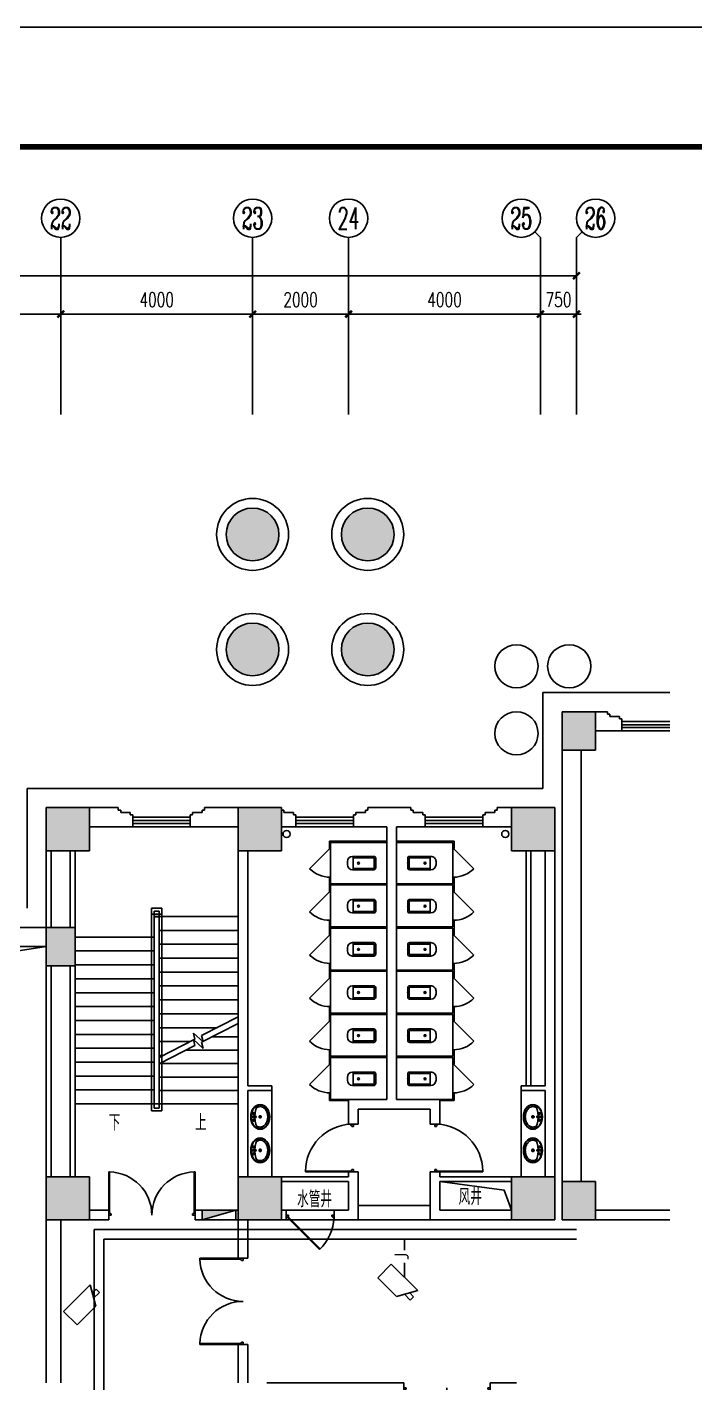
# Model space of a CAD drawing. Extents: x 190999 to 834799, y -200814 to 215286.
# Drawn here: x 801049 to 814968, y 127604 to 155886 of the extents above; entities that cross this region are included whole.
import ezdxf
from ezdxf.enums import TextEntityAlignment as Align

# ---------------------------------------------------------------- set-up
doc = ezdxf.new("R2010")
doc.units = 0
doc.header["$LTSCALE"] = 1000
doc.header["$MEASUREMENT"] = 0
for name, color, linetype in [('00-EQUIP', 3, 'Continuous'), ('00-SIG_TEXT', 7, 'Continuous'), ('00-WIRE-4', 6, 'Continuous'), ('A-卫生间', 250, 'Continuous'), ('A-墙线', 2, 'Continuous'), ('A-外包装修', 250, 'Continuous'), ('A-外窗', 145, 'Continuous'), ('A-门', 167, 'Continuous'), ('AXIS', 3, 'Continuous'), ('AXIS_TEXT', 7, 'Continuous'), ('COLUMN', 2, 'Continuous'), ('DIM_SYMB', 3, 'Continuous'), ('EQUIP_消火栓', 6, 'Continuous'), ('PUB_HATCH', 250, 'Continuous'), ('PUB_TEXT', 7, 'Continuous'), ('STAIR', 5, 'Continuous'), ('图框', 189, 'Continuous'), ('房间名称', 7, 'Continuous'), ('桥架', 1, 'Continuous'), ('洞口线', 177, 'Continuous'), ('雨水管', 3, 'Continuous')]:
    doc.layers.add(name, color=color, linetype=linetype)
doc.styles.add('-GBCBIGGBENOR', font='GBENOR.shx', dxfattribs={"bigfont": 'GBCBIG.shx'})
doc.styles.add('_TCH_AXIS', font='COMPLEX', dxfattribs={"bigfont": 'GBCBIG'})
doc.styles.add('_TCH_DIM', font='SIMPLEX', dxfattribs={"bigfont": 'GBCBIG'})
doc.styles.add('COMPLEX', font='COMPLEX')
doc.styles.add('DIM_FONT', font='SIMPLEX', dxfattribs={"width": 0.7, "bigfont": 'GBCBIG'})
doc.styles.get("Standard").update_dxf_attribs({"font": 'simhei.ttf'})
doc.dimstyles.new('DIMN', dxfattribs={"dimtxt": 300, "dimasz": 100, "dimexe": 250, "dimexo": 300, "dimgap": 150, "dimtad": 1, "dimdec": 0, "dimzin": 0, "dimdsep": 46, "dimtxsty": 'DIM_FONT', "dimblk": 'ARCHTICK', "dimcen": 0.09, "dimclrt": 7, "dimazin": 2, "dimtfac": 1, "dimtdec": 0, "dimtix": 1, "dimtmove": 2, "dimatfit": 3, "dimfxl": 0, "dimtolj": 1, "dimtzin": 0, "dimarcsym": 0})

# ---------------------------------------------------------------- blocks, each defined once
blk = doc.blocks.new('TJAD_TK_A0')
at = {"layer": '图框'}
blk.add_line((973, -441.7), (973, 399.3), dxfattribs=at)
at = {"layer": '图框', "const_width": 1.2}
blk.add_lwpolyline([(2152, -431.7), (2152, 389.3), (998, 389.3), (998, -431.7)], close=True, dxfattribs=at)
blk = doc.blocks.new('lt2f')
at = {"layer": 'STAIR'}
for p, q in [((5600, 3700), (2120, 3700)), ((2120, 2050), (2120, 3700)), ((2410, 2050), (2410, 3700)), ((2700, 2050), (2700, 3700)), ((2990, 2050), (2990, 3700)), ((3280, 2050), (3280, 3700)), ((3570, 2050), (3570, 3700)), ((3860, 2050), (3860, 3700)), ((4150, 2050), (4150, 3700)), ((4440, 2050), (4440, 3700)), ((4730, 2050), (4730, 3700)), ((5020, 2050), (5020, 3700)), ((5310, 2050), (5310, 3700)), ((5600, 2050), (5600, 3700)), ((1974, 2110), (1974, 1890)), ((6200, 2110), (1974, 2110)), ((1974, 2110), (1974, 1890)), ((6080, 2110), (1974, 2110)), ((2034, 2050), (2034, 1950)), ((6140, 2050), (2034, 2050)), ((2034, 2050), (2034, 1950)), ((6020, 2050), (2034, 2050)), ((2120, 1950), (2120, 2050)), ((5600, 2050), (2120, 2050)), ((6020, 1950), (6020, 2050)), ((6030, 1950), (6030, 2050)), ((6080, 1890), (6080, 2110)), ((6140, 1950), (6140, 2050)), ((6200, 1890), (6200, 2110)), ((1974, 1890), (6200, 1890)), ((1974, 1890), (6080, 1890)), ((2034, 1950), (6140, 1950)), ((2034, 1950), (6020, 1950)), ((2120, 1950), (2955, 1950)), ((2120, 1950), (2120, 300)), ((2400, 1950), (2400, 300)), ((2680, 1950), (2680, 300)), ((3337, 1205), (2955, 1950)), ((2960, 1941), (2960, 300)), ((3089, 1950), (6030, 1950)), ((3471, 1205), (3089, 1950)), ((3130, 1950), (3130, 1871)), ((3420, 1950), (3420, 1305)), ((3710, 1950), (3710, 739)), ((4000, 1950), (4000, 300)), ((4290, 1950), (4290, 300)), ((4580, 1950), (4580, 300)), ((4870, 1950), (4870, 300)), ((5160, 1950), (5160, 300)), ((5450, 1950), (5450, 300)), ((5740, 1950), (5740, 300)), ((6030, 1950), (6030, 300)), ((3240, 1394), (3240, 300)), ((3278, 1034), (3461, 1232)), ((3461, 1232), (3337, 1205)), ((3412, 1034), (3595, 1232)), ((3595, 1232), (3471, 1205)), ((3410, 1063), (3278, 1034)), ((3800, 300), (3410, 1063)), ((3544, 1063), (3412, 1034)), ((3420, 1043), (3420, 1036)), ((3935, 300), (3544, 1063)), ((3520, 847), (3520, 300)), ((2120, 300), (3800, 300)), ((3935, 300), (6030, 300))]:
    blk.add_line(p, q, dxfattribs=at)
blk = doc.blocks.new('m1800')
at = {"layer": 'A-墙线'}
for p, q in [((-900, -100), (-900, 100)), ((900, -100), (900, 100))]:
    blk.add_line(p, q, dxfattribs=at)
at = {"layer": 'A-门'}
for p, q in [((-900, 900), (-900, 0)), ((-900, 900), (-880, 900)), ((-880, 900), (-880, 50)), ((880, 900), (880, 50)), ((900, 900), (880, 900)), ((900, 900), (900, 0)), ((-900, 50), (-870, 50)), ((-900, 0), (-850, 0)), ((-870, 50), (-870, 30)), ((-870, 30), (-850, 30)), ((-850, 30), (-850, 0)), ((850, 30), (850, 0)), ((870, 30), (850, 30)), ((900, 0), (850, 0)), ((870, 50), (870, 30)), ((900, 50), (870, 50))]:
    blk.add_line(p, q, dxfattribs=at)
for centre, start, end in [((-900, 0), 0, 88.7267), ((900, 0), 91.2733, 180)]:
    blk.add_arc(centre, 900, start, end, dxfattribs=at)
blk = doc.blocks.new('m1000')
at = {"layer": 'A-墙线'}
for p, q in [((0, 0), (0, 200)), ((1000, 0), (1000, 200))]:
    blk.add_line(p, q, dxfattribs=at)
at = {"layer": 'A-门'}
for p, q in [((0, 1100), (0, 100)), ((0, 1100), (20, 1100)), ((20, 1100), (20, 150)), ((0, 150), (30, 150)), ((0, 100), (50, 100)), ((30, 150), (30, 130)), ((30, 130), (50, 130)), ((50, 130), (50, 100)), ((950, 130), (950, 100)), ((970, 130), (950, 130)), ((1000, 100), (950, 100)), ((970, 150), (970, 130)), ((1000, 150), (970, 150)), ((1000, 150), (1000, 100))]:
    blk.add_line(p, q, dxfattribs=at)
blk.add_arc((0, 100), 1000, 2.866, 88.854, dxfattribs=at)
blk = doc.blocks.new('手盆')
at = {"layer": 'A-卫生间'}
for p, q in [((113, 12), (46, 16)), ((160, 0), (235, 0)), ((198, -37), (198, 38)), ((113, -11), (46, -16))]:
    blk.add_line(p, q, dxfattribs=at)
for centre, major_axis, ratio, start_param, end_param in [((198, 0), (0, 259), 0.763797, 3.141593, 9.424778), ((194, 0), (0, 259), 0.413212, 0.351725, 1.519021), ((106, 0), (0, 13.9), 0.9, 3.760941, 5.663837), ((194, 0), (0, 259), 0.413212, 1.620217, 2.789865)]:
    blk.add_ellipse(centre, major_axis=major_axis, ratio=ratio, start_param=start_param, end_param=end_param, dxfattribs=at)
for centre, major_axis in [((46, 0), (0, 15.8)), ((56, 71), (0, 20.6)), ((56, 71), (0, 15.6)), ((198, 0), (0, 23.4)), ((56, -71), (0, 20.6)), ((56, -71), (0, 15.6))]:
    blk.add_ellipse(centre, major_axis=major_axis, ratio=0.9, dxfattribs=at)
for points, knots in [([(198, -249), (204, -249), (211, -249), (228, -246), (239, -243), (260, -236), (270, -231), (290, -218), (299, -211), (317, -194), (325, -185), (340, -164), (347, -153), (360, -129), (365, -116), (374, -90), (378, -76), (383, -48), (385, -34), (387, -5), (387, 9), (385, 38), (383, 52), (377, 80), (373, 94), (364, 120), (358, 133), (345, 156), (338, 167), (323, 187), (314, 197), (296, 213), (287, 220), (267, 232), (257, 237), (236, 244), (225, 247), (204, 249), (193, 249), (171, 247), (161, 245), (140, 237), (129, 232), (110, 221), (100, 213), (82, 197), (74, 188), (58, 168), (51, 157), (38, 133), (32, 121), (23, 95), (19, 81), (13, 53), (11, 39), (9, 10), (9, -4), (10, -33), (12, -47), (18, -75), (21, -89), (30, -115), (36, -128), (48, -152), (55, -163), (70, -184), (78, -193), (96, -210), (105, -218), (125, -230), (135, -235), (156, -243), (167, -246), (184, -249), (191, -249), (198, -249)], [0, 0, 0, 0, 0.105369, 0.105369, 0.278747, 0.278747, 0.452125, 0.452125, 0.625504, 0.625504, 0.798882, 0.798882, 0.97226, 0.97226, 1.145639, 1.145639, 1.319017, 1.319017, 1.492395, 1.492395, 1.665774, 1.665774, 1.839152, 1.839152, 2.01253, 2.01253, 2.185909, 2.185909, 2.359287, 2.359287, 2.532665, 2.532665, 2.706044, 2.706044, 2.879422, 2.879422, 3.0528, 3.0528, 3.226179, 3.226179, 3.399557, 3.399557, 3.572935, 3.572935, 3.746313, 3.746313, 3.919692, 3.919692, 4.09307, 4.09307, 4.266448, 4.266448, 4.439827, 4.439827, 4.613205, 4.613205, 4.786583, 4.786583, 4.959962, 4.959962, 5.13334, 5.13334, 5.306718, 5.306718, 5.480097, 5.480097, 5.653475, 5.653475, 5.826853, 5.826853, 6.000232, 6.000232, 6.17361, 6.17361, 6.283185, 6.283185, 6.283185, 6.283185]), ([(119, -185), (121, -187), (123, -188), (130, -193), (135, -196), (146, -202), (152, -205), (163, -209), (169, -210), (180, -213), (186, -214), (194, -214), (196, -214), (198, -214), (204, -214), (209, -214), (222, -212), (229, -210), (241, -206), (245, -204), (254, -200), (259, -197), (269, -191), (275, -187), (286, -178), (291, -173), (300, -162), (304, -158), (314, -145), (319, -137), (327, -123), (329, -118), (334, -107), (336, -101), (341, -89), (343, -83), (346, -71), (348, -64), (351, -49), (352, -40), (354, -22), (355, -13), (355, 5), (355, 14), (354, 32), (352, 41), (349, 58), (348, 66), (343, 81), (341, 89), (335, 104), (332, 111), (326, 125), (322, 132), (314, 144), (310, 150), (301, 162), (296, 167), (287, 177), (281, 181), (272, 189), (267, 192), (256, 199), (250, 202), (238, 207), (233, 209), (223, 211), (217, 212), (205, 214), (198, 214), (186, 213), (181, 213), (171, 211), (166, 210), (151, 205), (141, 200), (128, 191), (123, 188), (119, 185)], [5.740897, 5.740897, 5.740897, 5.740897, 5.780874, 5.780874, 5.896829, 5.896829, 6.012784, 6.012784, 6.128739, 6.128739, 6.240697, 6.240697, 6.283185, 6.283185, 6.283185, 6.399826, 6.399826, 6.5409, 6.5409, 6.634, 6.634, 6.7271, 6.7271, 6.852188, 6.852188, 6.977276, 6.977276, 7.077377, 7.077377, 7.229977, 7.229977, 7.317389, 7.317389, 7.404801, 7.404801, 7.497094, 7.497094, 7.589386, 7.589386, 7.712334, 7.712334, 7.835281, 7.835281, 7.958228, 7.958228, 8.081175, 8.081175, 8.194983, 8.194983, 8.30879, 8.30879, 8.422598, 8.422598, 8.537599, 8.537599, 8.6526, 8.6526, 8.767602, 8.767602, 8.884432, 8.884432, 8.982435, 8.982435, 9.119467, 9.119467, 9.224191, 9.224191, 9.328914, 9.328914, 9.470087, 9.470087, 9.571187, 9.571187, 9.672288, 9.672288, 9.874489, 9.874489, 9.967059, 9.967059, 9.967059, 9.967059])]:
    blk.add_open_spline(points, degree=3, knots=knots, dxfattribs=at)
blk.add_point((46, 0), dxfattribs=at)
blk = doc.blocks.new('$TwtSys$00000434')
for p, q in [((-0.5, 0.5), (-0.5, -0.5)), ((-0.5, -0.5), (0.5, 0.5)), ((0.5, 0.5), (-0.5, 0.5)), ((0.5, -0.5), (0.5, 0.5)), ((-0.5, -0.5), (0.5, -0.5))]:
    blk.add_line(p, q)
blk.add_solid([(0.5, -0.5), (0.5, 0.5), (-0.5, -0.5)])
blk = doc.blocks.new('bfm01')
at = {"layer": 'A-墙线'}
for p, q in [((-200, 0), (0, 0)), ((-200, -1000), (0, -1000))]:
    blk.add_line(p, q, dxfattribs=at)
at = {"layer": 'A-门'}
for p, q in [((-200, -1000), (-200, 0)), ((-100, 0), (-100, -50)), ((-70, -50), (-100, -50)), ((-50, -30), (-70, -30)), ((-70, -30), (-70, -50)), ((-64, -44), (-50, -30)), ((-64, -44), (603, -711)), ((-50, 0), (-50, -30)), ((-50, -30), (617, -697)), ((0, 0), (0, -1000)), ((-70, -950), (-100, -950)), ((-100, -1000), (-100, -950)), ((-50, -1000), (-100, -1000)), ((-70, -970), (-70, -950)), ((-50, -970), (-70, -970)), ((-50, -1000), (-50, -970))]:
    blk.add_line(p, q, dxfattribs=at)
blk.add_arc((-100, 0), 1000, 272.866, 315.8103, dxfattribs=at)
blk = doc.blocks.new('_ArchTick')
at = {"const_width": 0.5}
blk.add_lwpolyline([(-0.7, -0.7), (0.7, 0.7)], dxfattribs=at)
blk = doc.blocks.new('*D543')
at = {"layer": 'AXIS', "color": 0, "lineweight": -2}
for p, q in [((796476, 148675), (796476, 150150)), ((796476, 149900), (801749, 149900)), ((801749, 148675), (801749, 150150))]:
    blk.add_line(p, q, dxfattribs=at)
at = {"layer": 'Defpoints', "color": 0}
for p in [(801749, 149900), (796476, 148375), (801749, 148375)]:
    blk.add_point(p, dxfattribs=at)
at = {"layer": 'AXIS', "color": 0, "lineweight": -2, "xscale": 100, "yscale": 100, "zscale": 100, "rotation": 180}
blk.add_blockref('_ArchTick', (796476, 149900), dxfattribs=at)
at = {"layer": 'AXIS', "color": 0, "lineweight": -2, "xscale": 100, "yscale": 100, "zscale": 100}
blk.add_blockref('_ArchTick', (801749, 149900), dxfattribs=at)
at = {"layer": 'AXIS', "color": 7, "insert": (799112, 150200), "char_height": 300, "attachment_point": 5, "style": 'DIM_FONT'}
blk.add_mtext('\\A1;5272', dxfattribs=at)
blk = doc.blocks.new('*D544')
at = {"layer": 'AXIS', "color": 0, "lineweight": -2}
for p, q in [((801749, 148675), (801749, 150150)), ((801749, 149900), (805749, 149900)), ((805749, 148675), (805749, 150150))]:
    blk.add_line(p, q, dxfattribs=at)
at = {"layer": 'Defpoints', "color": 0}
for p in [(805749, 149900), (801749, 148375), (805749, 148375)]:
    blk.add_point(p, dxfattribs=at)
at = {"layer": 'AXIS', "color": 0, "lineweight": -2, "xscale": 100, "yscale": 100, "zscale": 100, "rotation": 180}
blk.add_blockref('_ArchTick', (801749, 149900), dxfattribs=at)
at = {"layer": 'AXIS', "color": 0, "lineweight": -2, "xscale": 100, "yscale": 100, "zscale": 100}
blk.add_blockref('_ArchTick', (805749, 149900), dxfattribs=at)
at = {"layer": 'AXIS', "color": 7, "insert": (803749, 150200), "char_height": 300, "attachment_point": 5, "style": 'DIM_FONT'}
blk.add_mtext('\\A1;4000', dxfattribs=at)
blk = doc.blocks.new('*D545')
at = {"layer": 'AXIS', "color": 0, "lineweight": -2}
for p, q in [((805749, 148675), (805749, 150150)), ((805749, 149900), (807749, 149900)), ((807749, 148675), (807749, 150150))]:
    blk.add_line(p, q, dxfattribs=at)
at = {"layer": 'Defpoints', "color": 0}
for p in [(807749, 149900), (805749, 148375), (807749, 148375)]:
    blk.add_point(p, dxfattribs=at)
at = {"layer": 'AXIS', "color": 0, "lineweight": -2, "xscale": 100, "yscale": 100, "zscale": 100, "rotation": 180}
blk.add_blockref('_ArchTick', (805749, 149900), dxfattribs=at)
at = {"layer": 'AXIS', "color": 0, "lineweight": -2, "xscale": 100, "yscale": 100, "zscale": 100}
blk.add_blockref('_ArchTick', (807749, 149900), dxfattribs=at)
at = {"layer": 'AXIS', "color": 7, "insert": (806749, 150200), "char_height": 300, "attachment_point": 5, "style": 'DIM_FONT'}
blk.add_mtext('\\A1;2000', dxfattribs=at)
blk = doc.blocks.new('*D546')
at = {"layer": 'AXIS', "color": 0, "lineweight": -2}
for p, q in [((807749, 148675), (807749, 150150)), ((807749, 149900), (811749, 149900)), ((811749, 148675), (811749, 150150))]:
    blk.add_line(p, q, dxfattribs=at)
at = {"layer": 'Defpoints', "color": 0}
for p in [(811749, 149900), (807749, 148375), (811749, 148375)]:
    blk.add_point(p, dxfattribs=at)
at = {"layer": 'AXIS', "color": 0, "lineweight": -2, "xscale": 100, "yscale": 100, "zscale": 100, "rotation": 180}
blk.add_blockref('_ArchTick', (807749, 149900), dxfattribs=at)
at = {"layer": 'AXIS', "color": 0, "lineweight": -2, "xscale": 100, "yscale": 100, "zscale": 100}
blk.add_blockref('_ArchTick', (811749, 149900), dxfattribs=at)
at = {"layer": 'AXIS', "color": 7, "insert": (809749, 150200), "char_height": 300, "attachment_point": 5, "style": 'DIM_FONT'}
blk.add_mtext('\\A1;4000', dxfattribs=at)
blk = doc.blocks.new('*D547')
at = {"layer": 'AXIS', "color": 0, "lineweight": -2}
for p, q in [((811749, 149900), (811649, 149900)), ((811749, 148675), (811749, 150150)), ((811749, 149900), (812499, 149900)), ((812499, 148675), (812499, 150150)), ((812499, 149900), (812599, 149900))]:
    blk.add_line(p, q, dxfattribs=at)
at = {"layer": 'Defpoints', "color": 0}
for p in [(812499, 149900), (811749, 148375), (812499, 148375)]:
    blk.add_point(p, dxfattribs=at)
at = {"layer": 'AXIS', "color": 0, "lineweight": -2, "xscale": 100, "yscale": 100, "zscale": 100}
blk.add_blockref('_ArchTick', (811749, 149900), dxfattribs=at)
at = {"layer": 'AXIS', "color": 0, "lineweight": -2, "xscale": 100, "yscale": 100, "zscale": 100, "rotation": 180}
blk.add_blockref('_ArchTick', (812499, 149900), dxfattribs=at)
at = {"layer": 'AXIS', "color": 7, "insert": (812124, 150200), "char_height": 300, "attachment_point": 5, "style": 'DIM_FONT'}
blk.add_mtext('\\A1;750', dxfattribs=at)
blk = doc.blocks.new('*D548')
at = {"layer": 'AXIS', "color": 0, "lineweight": -2}
for p, q in [((772999, 148675), (772999, 150950)), ((812499, 148675), (812499, 150950)), ((772999, 150700), (812499, 150700))]:
    blk.add_line(p, q, dxfattribs=at)
at = {"layer": 'Defpoints', "color": 0}
for p in [(812499, 150700), (772999, 148375), (812499, 148375)]:
    blk.add_point(p, dxfattribs=at)
at = {"layer": 'AXIS', "color": 0, "lineweight": -2, "xscale": 100, "yscale": 100, "zscale": 100, "rotation": 180}
blk.add_blockref('_ArchTick', (772999, 150700), dxfattribs=at)
at = {"layer": 'AXIS', "color": 0, "lineweight": -2, "xscale": 100, "yscale": 100, "zscale": 100}
blk.add_blockref('_ArchTick', (812499, 150700), dxfattribs=at)
at = {"layer": 'AXIS', "color": 7, "insert": (792749, 151000), "char_height": 300, "attachment_point": 5, "style": 'DIM_FONT'}
blk.add_mtext('\\A1;39500', dxfattribs=at)
blk = doc.blocks.new('$lvtry$00000200')
for p, q in [((-140, -40, 0), (-140, -480, 0)), ((-110, -40, 0), (-110, -470, 0)), ((100, 0, 0), (-100, 0, 0)), ((100, -30, 0), (-100, -30, 0)), ((110, -470, 0), (110, -40, 0)), ((140, -480, 0), (140, -40, 0)), ((140, -470, 0), (-140, -470, 0)), ((-30, -590, 0), (30, -590, 0))]:
    blk.add_line(p, q)
blk.add_circle((0, -359, 0), 20)
for centre, radius, start, end in [((-100, -40, 0), 40, 90, 180), ((-100, -40, 0), 10, 90, 180), ((100, -40, 0), 40, 0, 90), ((100, -40, 0), 10, 0, 90), ((-30, -480, 0), 110, 180, 270), ((30, -480, 0), 110, 270, 0)]:
    blk.add_arc(centre, radius, start, end)
blk.add_point((0, 0))
blk = doc.blocks.new('$DorLib2D$00000114')
at = {"color": 0}
blk.add_line((0.5, 0), (-0.207, 0.707), dxfattribs=at)
blk.add_arc((0.5, 0), 1, 135, 180, dxfattribs=at)
blk = doc.blocks.new('_AXISO')
blk.add_circle((0, 0), 0.5)
at = {"layer": 'AXIS_TEXT', "style": 'COMPLEX', "width": 1.041667}
blk.add_attdef('A', text='', height=0.56, dxfattribs=at).set_placement((-0.25, -0.28), (0.25, -0.28), align=Align.FIT)
blk = doc.blocks.new('_LINKPT1')
at = {"color": 0}
blk.add_line((0, 0), (0, 0), dxfattribs=at)
blk = doc.blocks.new('_I71UQN')
for p, q in [((-0.837, 0.1), (-0.609, 0.1)), ((-0.837, -0.1), (-0.837, 0.1)), ((-0.78, 0.4), (-0.323, -0.4)), ((0.78, 0.4), (-0.78, 0.4)), ((0.78, 0.4), (0.78, -0.4)), ((-0.837, -0.1), (-0.494, -0.1)), ((0.78, -0.4), (-0.323, -0.4))]:
    blk.add_line(p, q)
at = {"xscale": 0.002, "yscale": 0.002, "zscale": 0.002}
for p in [(0, 0.4), (0.78, 0), (0, -0.4)]:
    blk.add_blockref('_LINKPT1', p, dxfattribs=at)
at = {"flags": 9}
blk.add_attdef('A', (0, 0), '', height=0.00002, dxfattribs=at)

msp = doc.modelspace()

# ---------------------------------------------------------------- hatches: boundary and pattern name
at = {"layer": 'PUB_HATCH'}
for points in [[(806298.5, 145303.7, 1), (805198.5, 145303.7, 1)], [(808698.5, 145303.7, 1), (807598.5, 145303.7, 1)], [(805198.5, 142903.7, 1), (806298.5, 142903.7, 1)], [(808698.5, 142903.7, 1), (807598.5, 142903.7, 1)], [(812198.5, 140803.7), (812898.5, 140803.7), (812898.5, 141603.7), (812198.5, 141603.7)], [(801448.5, 138703.7), (802348.5, 138703.7), (802348.5, 139603.7), (801448.5, 139603.7)], [(805448.5, 138703.7), (806348.5, 138703.7), (806348.5, 139603.7), (805448.5, 139603.7)], [(811148.5, 138703.7), (812048.5, 138703.7), (812048.5, 139603.7), (811148.5, 139603.7)], [(801448.5, 136303.7), (802048.5, 136303.7), (802048.5, 137103.7), (801448.5, 137103.7)], [(801448.5, 131003.7), (802348.5, 131003.7), (802348.5, 131903.7), (801448.5, 131903.7)], [(805448.5, 131003.7), (806348.5, 131003.7), (806348.5, 131903.7), (805448.5, 131903.7)], [(811148.5, 131003.7), (812048.5, 131003.7), (812048.5, 131903.7), (811148.5, 131903.7)], [(812198.5, 131003.7), (812898.5, 131003.7), (812898.5, 131803.7), (812198.5, 131803.7)]]:
    msp.add_hatch(color=256, dxfattribs=at).paths.add_polyline_path(points)

# ---------------------------------------------------------------- linework, layer by layer
at = {"layer": '00-WIRE-4'}
for p, q in [((808915.1, 130373.6), (808915.1, 130603.7)), ((808915.1, 129803.7), (808915.1, 130108.3))]:
    msp.add_line(p, q, dxfattribs=at)
at = {"layer": 'A-卫生间'}
for p, q in [((808548.5, 138903.7), (807348.5, 138903.7)), ((807348.5, 138903.7), (807348.5, 138753.7)), ((808548.5, 138878.7), (807373.5, 138878.7)), ((807373.5, 138753.7), (807373.5, 138878.7)), ((808548.5, 138878.7), (808548.5, 138903.7)), ((808748.5, 138903.7), (809948.5, 138903.7)), ((808748.5, 138903.7), (808748.5, 138878.7)), ((808748.5, 138878.7), (809923.5, 138878.7)), ((809923.5, 138878.7), (809923.5, 138753.7)), ((809948.5, 138753.7), (809948.5, 138903.7)), ((807348.5, 138753.7), (807373.5, 138753.7)), ((809923.5, 138753.7), (809948.5, 138753.7)), ((811448.5, 133803.7), (811448.5, 138703.7)), ((811548.5, 133803.7), (811548.5, 138703.7)), ((807373.5, 138153.7), (807348.5, 138153.7)), ((807348.5, 138153.7), (807348.5, 138016.2)), ((807373.5, 138016.2), (807373.5, 138153.7)), ((809948.5, 138153.7), (809923.5, 138153.7)), ((809923.5, 138153.7), (809923.5, 138016.2)), ((809948.5, 138016.2), (809948.5, 138153.7)), ((807348.5, 138016.2), (807348.5, 137853.7)), ((807348.5, 137853.7), (807373.5, 137853.7)), ((807373.5, 138016.2), (808548.5, 138016.2)), ((807373.5, 137991.2), (808548.5, 137991.2)), ((807373.5, 137853.7), (807373.5, 137991.2)), ((808548.5, 138016.2), (808548.5, 137991.2)), ((809923.5, 138016.2), (808748.5, 138016.2)), ((808748.5, 137991.2), (808748.5, 138016.2)), ((809923.5, 137991.2), (808748.5, 137991.2)), ((809923.5, 137991.2), (809923.5, 137853.7)), ((809923.5, 137853.7), (809948.5, 137853.7)), ((809948.5, 137853.7), (809948.5, 138016.2)), ((807373.5, 137253.7), (807348.5, 137253.7)), ((807348.5, 137253.7), (807348.5, 137116.2)), ((807373.5, 137116.2), (807373.5, 137253.7)), ((809948.5, 137253.7), (809923.5, 137253.7)), ((809923.5, 137253.7), (809923.5, 137116.2)), ((809948.5, 137116.2), (809948.5, 137253.7)), ((807348.5, 137116.2), (807348.5, 136953.7)), ((807348.5, 136953.7), (807373.5, 136953.7)), ((807373.5, 137116.2), (808548.5, 137116.2)), ((807373.5, 137091.2), (808548.5, 137091.2)), ((807373.5, 136953.7), (807373.5, 137091.2)), ((808548.5, 137116.2), (808548.5, 137091.2)), ((809923.5, 137116.2), (808748.5, 137116.2)), ((808748.5, 137091.2), (808748.5, 137116.2)), ((809923.5, 137091.2), (808748.5, 137091.2)), ((809923.5, 137091.2), (809923.5, 136953.7)), ((809923.5, 136953.7), (809948.5, 136953.7)), ((809948.5, 136953.7), (809948.5, 137116.2)), ((807373.5, 136353.7), (807348.5, 136353.7)), ((807348.5, 136353.7), (807348.5, 136216.2)), ((807373.5, 136216.2), (807373.5, 136353.7)), ((809948.5, 136353.7), (809923.5, 136353.7)), ((809923.5, 136353.7), (809923.5, 136216.2)), ((809948.5, 136216.2), (809948.5, 136353.7)), ((807348.5, 136216.2), (807348.5, 136053.7)), ((807348.5, 136053.7), (807373.5, 136053.7)), ((807373.5, 136216.2), (808548.5, 136216.2)), ((807373.5, 136191.2), (808548.5, 136191.2)), ((807373.5, 136053.7), (807373.5, 136191.2)), ((808548.5, 136216.2), (808548.5, 136191.2)), ((809923.5, 136216.2), (808748.5, 136216.2)), ((808748.5, 136191.2), (808748.5, 136216.2)), ((809923.5, 136191.2), (808748.5, 136191.2)), ((809923.5, 136191.2), (809923.5, 136053.7)), ((809923.5, 136053.7), (809948.5, 136053.7)), ((809948.5, 136053.7), (809948.5, 136216.2)), ((807373.5, 135453.7), (807348.5, 135453.7)), ((807348.5, 135453.7), (807348.5, 135316.2)), ((807348.5, 135316.2), (807348.5, 135153.7)), ((807373.5, 135316.2), (807373.5, 135453.7)), ((807373.5, 135316.2), (808548.5, 135316.2)), ((807373.5, 135291.2), (808548.5, 135291.2)), ((807373.5, 135153.7), (807373.5, 135291.2)), ((808548.5, 135316.2), (808548.5, 135291.2)), ((809923.5, 135316.2), (808748.5, 135316.2)), ((808748.5, 135291.2), (808748.5, 135316.2)), ((809923.5, 135291.2), (808748.5, 135291.2)), ((809948.5, 135453.7), (809923.5, 135453.7)), ((809923.5, 135453.7), (809923.5, 135316.2)), ((809923.5, 135291.2), (809923.5, 135153.7)), ((809948.5, 135316.2), (809948.5, 135453.7)), ((809948.5, 135153.7), (809948.5, 135316.2)), ((807348.5, 135153.7), (807373.5, 135153.7)), ((809923.5, 135153.7), (809948.5, 135153.7)), ((807373.5, 134553.7), (807348.5, 134553.7)), ((807348.5, 134553.7), (807348.5, 134416.2)), ((807348.5, 134416.2), (807348.5, 134253.7)), ((807373.5, 134416.2), (807373.5, 134553.7)), ((807373.5, 134416.2), (808548.5, 134416.2)), ((807373.5, 134391.2), (808548.5, 134391.2)), ((807373.5, 134253.7), (807373.5, 134391.2)), ((808548.5, 134416.2), (808548.5, 134391.2)), ((809923.5, 134416.2), (808748.5, 134416.2)), ((808748.5, 134391.2), (808748.5, 134416.2)), ((809923.5, 134391.2), (808748.5, 134391.2)), ((809948.5, 134553.7), (809923.5, 134553.7)), ((809923.5, 134553.7), (809923.5, 134416.2)), ((809923.5, 134391.2), (809923.5, 134253.7)), ((809948.5, 134416.2), (809948.5, 134553.7)), ((809948.5, 134253.7), (809948.5, 134416.2)), ((807348.5, 134253.7), (807373.5, 134253.7)), ((809923.5, 134253.7), (809948.5, 134253.7)), ((806148.5, 131903.7), (806148.5, 133703.7)), ((807373.5, 133653.7), (807348.5, 133653.7)), ((807348.5, 133653.7), (807348.5, 133491.2)), ((807373.5, 133516.2), (807373.5, 133653.7)), ((807373.5, 133516.2), (807748.5, 133516.2)), ((807748.5, 133516.2), (807748.5, 133491.2)), ((809923.5, 133516.2), (809648.5, 133516.2)), ((809648.5, 133491.2), (809648.5, 133516.2)), ((809948.5, 133653.7), (809923.5, 133653.7)), ((809923.5, 133653.7), (809923.5, 133516.2)), ((809948.5, 133491.2), (809948.5, 133653.7)), ((811348.5, 131903.7), (811348.5, 133703.7)), ((807348.5, 133491.2), (807748.5, 133491.2)), ((809948.5, 133491.2), (809648.5, 133491.2)), ((807948.5, 131303.7), (809448.5, 131303.7)), ((807948.5, 131003.7), (809448.5, 131003.7))]:
    msp.add_line(p, q, dxfattribs=at)
at = {"layer": 'A-墙线'}
for p, q in [((813148.5, 141603.7), (812898.5, 141603.7)), ((813148.5, 141603.7), (813148.5, 141553.7)), ((813148.5, 141553.7), (813198.5, 141553.7)), ((813198.5, 141553.7), (813198.5, 141503.7)), ((813198.5, 141503.7), (813398.5, 141503.7)), ((813398.5, 141503.7), (813398.5, 141453.7)), ((813398.5, 141453.7), (813448.5, 141453.7)), ((813448.5, 141453.7), (813448.5, 141203.7)), ((813448.5, 141203.7), (812898.5, 141203.7)), ((812198.5, 131803.7), (812198.5, 140803.7)), ((812598.5, 131803.7), (812598.5, 140803.7)), ((802948.5, 139603.7), (802348.5, 139603.7)), ((802948.5, 139603.7), (802948.5, 139553.7)), ((802948.5, 139553.7), (802998.5, 139553.7)), ((802998.5, 139553.7), (802998.5, 139503.7)), ((802998.5, 139503.7), (803198.5, 139503.7)), ((803198.5, 139503.7), (803198.5, 139453.7)), ((803198.5, 139453.7), (803248.5, 139453.7)), ((803248.5, 139453.7), (803248.5, 139203.7)), ((804498.5, 139453.7), (804448.5, 139453.7)), ((804448.5, 139453.7), (804448.5, 139203.7)), ((804498.5, 139503.7), (804498.5, 139453.7)), ((804698.5, 139503.7), (804498.5, 139503.7)), ((804698.5, 139553.7), (804698.5, 139503.7)), ((804748.5, 139553.7), (804698.5, 139553.7)), ((804748.5, 139603.7), (804748.5, 139553.7)), ((804748.5, 139603.7), (805448.5, 139603.7)), ((806348.5, 139553.7), (806398.5, 139553.7)), ((806398.5, 139553.7), (806398.5, 139503.7)), ((806398.5, 139503.7), (806598.5, 139503.7)), ((806598.5, 139503.7), (806598.5, 139453.7)), ((806598.5, 139453.7), (806648.5, 139453.7)), ((806648.5, 139453.7), (806648.5, 139203.7)), ((807898.5, 139453.7), (807848.5, 139453.7)), ((807848.5, 139453.7), (807848.5, 139203.7)), ((807898.5, 139503.7), (807898.5, 139453.7)), ((808098.5, 139503.7), (807898.5, 139503.7)), ((808098.5, 139553.7), (808098.5, 139503.7)), ((808148.5, 139553.7), (808098.5, 139553.7)), ((809048.5, 139603.7), (808148.5, 139603.7)), ((808148.5, 139603.7), (808148.5, 139553.7)), ((809048.5, 139603.7), (809048.5, 139553.7)), ((809048.5, 139553.7), (809098.5, 139553.7)), ((809098.5, 139553.7), (809098.5, 139503.7)), ((809098.5, 139503.7), (809298.5, 139503.7)), ((809298.5, 139503.7), (809298.5, 139453.7)), ((809298.5, 139453.7), (809348.5, 139453.7)), ((809348.5, 139453.7), (809348.5, 139203.7)), ((810598.5, 139453.7), (810548.5, 139453.7)), ((810548.5, 139453.7), (810548.5, 139203.7)), ((810598.5, 139503.7), (810598.5, 139453.7)), ((810798.5, 139503.7), (810598.5, 139503.7)), ((810798.5, 139553.7), (810798.5, 139503.7)), ((810848.5, 139553.7), (810798.5, 139553.7)), ((811148.5, 139603.7), (810848.5, 139603.7)), ((810848.5, 139603.7), (810848.5, 139553.7)), ((802348.5, 139203.7), (803248.5, 139203.7)), ((805448.5, 139203.7), (804448.5, 139203.7)), ((806648.5, 139203.7), (806348.5, 139203.7)), ((808548.5, 139203.7), (807848.5, 139203.7)), ((808548.5, 133516.2), (808548.5, 139203.7)), ((809348.5, 139203.7), (808748.5, 139203.7)), ((808748.5, 133516.2), (808748.5, 139203.7)), ((810548.5, 139203.7), (811148.5, 139203.7)), ((801448.5, 137103.7), (801448.5, 138703.7)), ((801548.5, 137103.7), (801548.5, 138703.7)), ((801948.5, 137103.7), (801948.5, 138703.7)), ((802048.5, 137103.7), (802048.5, 138703.7)), ((805448.5, 131803.7), (805448.5, 138703.7)), ((805648.5, 133803.7), (805648.5, 138703.7)), ((811848.5, 133803.7), (811848.5, 138703.7)), ((812048.5, 131903.7), (812048.5, 138703.7)), ((800358.8, 137103.7), (801448.5, 137103.7)), ((800058.8, 136703.7), (801448.5, 136703.7)), ((801448.5, 131903.7), (801448.5, 136303.7)), ((801548.5, 131903.7), (801548.5, 136303.7)), ((801948.5, 131903.7), (801948.5, 136303.7)), ((802048.5, 131903.7), (802048.5, 136303.7)), ((806148.5, 133803.7), (805648.5, 133803.7)), ((806148.5, 133803.7), (806148.5, 133703.7)), ((811348.5, 133803.7), (811848.5, 133803.7)), ((811348.5, 133803.7), (811348.5, 133703.7)), ((805648.5, 131903.7), (805648.5, 133703.7)), ((806148.5, 133703.7), (805648.5, 133703.7)), ((807748.5, 133516.2), (808548.5, 133516.2)), ((807748.5, 133003.7), (807748.5, 133516.2)), ((808748.5, 133516.2), (809648.5, 133516.2)), ((809648.5, 133003.7), (809648.5, 133516.2)), ((811348.5, 133703.7), (811848.5, 133703.7)), ((811848.5, 131903.7), (811848.5, 133703.7)), ((807948.5, 133003.7), (807948.5, 133316.2)), ((807948.5, 133316.2), (809448.5, 133316.2)), ((809448.5, 133003.7), (809448.5, 133316.2)), ((806348.5, 131903.7), (807748.5, 131903.7)), ((806348.5, 131803.7), (807748.5, 131803.7)), ((807748.5, 131903.7), (807748.5, 132003.7)), ((807748.5, 131203.7), (807748.5, 131803.7)), ((807948.5, 131003.7), (807948.5, 132003.7)), ((809448.5, 131003.7), (809448.5, 132003.7)), ((809648.5, 131903.7), (809648.5, 132003.7)), ((811148.5, 131903.7), (809648.5, 131903.7)), ((809648.5, 131203.7), (809648.5, 131803.7)), ((811148.5, 131803.7), (809648.5, 131803.7)), ((802748.5, 131203.7), (802348.5, 131203.7)), ((802748.5, 131003.7), (802348.5, 131003.7)), ((804548.5, 131203.7), (805448.5, 131203.7)), ((804548.5, 131003.7), (805448.5, 131003.7)), ((805448.5, 130203.7), (805448.5, 131003.7)), ((805648.5, 131003.7), (805648.5, 130203.7)), ((806348.5, 131203.7), (806448.5, 131203.7)), ((806348.5, 131003.7), (806448.5, 131003.7)), ((806448.5, 131003.7), (806448.5, 131203.7)), ((807748.5, 131203.7), (807448.5, 131203.7)), ((807448.5, 131003.7), (807448.5, 131203.7)), ((807948.5, 131003.7), (807448.5, 131003.7)), ((811248.5, 131003.7), (809448.5, 131003.7)), ((811148.5, 131203.7), (809648.5, 131203.7)), ((812898.5, 131203.7), (814448.5, 131203.7)), ((812898.5, 131003.7), (814448.5, 131003.7)), ((805448.5, 127603.7), (805448.5, 128403.7)), ((805648.5, 128403.7), (805648.5, 127603.7)), ((806048.5, 127603.7), (808898.5, 127603.7)), ((810698.5, 127603.7), (811248.5, 127603.7))]:
    msp.add_line(p, q, dxfattribs=at)
at = {"layer": 'A-外包装修'}
for p, q in [((811798.5, 140003.7), (811798.5, 142003.7)), ((814448.5, 142003.7), (811798.5, 142003.7)), ((811798.5, 140003.7), (801048.5, 140003.7)), ((801048.5, 140003.7), (801048.5, 137503.7))]:
    msp.add_line(p, q, dxfattribs=at)
for centre, radius in [((805748.5, 145303.7), 750), ((808148.5, 145303.7), 750), ((805748.5, 142903.7), 750), ((808148.5, 142903.7), 750), ((811248.5, 142553.7), 450), ((812348.5, 142553.7), 450), ((811248.5, 141153.7), 450)]:
    msp.add_circle(centre, radius, dxfattribs=at)
at = {"layer": 'A-外窗'}
for p, q in [((813448.5, 141403.7), (814448.5, 141403.7)), ((813448.5, 141333.7), (814448.5, 141333.7)), ((813448.5, 141273.7), (814448.5, 141273.7)), ((813448.5, 141203.7), (814448.5, 141203.7)), ((803248.5, 139403.7), (804448.5, 139403.7)), ((803248.5, 139333.7), (804448.5, 139333.7)), ((803248.5, 139273.7), (804448.5, 139273.7)), ((803248.5, 139203.7), (804448.5, 139203.7)), ((806648.5, 139403.7), (807848.5, 139403.7)), ((806648.5, 139333.7), (807848.5, 139333.7)), ((806648.5, 139273.7), (807848.5, 139273.7)), ((806648.5, 139203.7), (807848.5, 139203.7)), ((810548.5, 139403.7), (809348.5, 139403.7)), ((810548.5, 139333.7), (809348.5, 139333.7)), ((810548.5, 139273.7), (809348.5, 139273.7)), ((810548.5, 139203.7), (809348.5, 139203.7))]:
    msp.add_line(p, q, dxfattribs=at)
at = {"layer": 'A-门'}
for p, q in [((807373.5, 138753.7), (807373.5, 138153.7)), ((809923.5, 138753.7), (809923.5, 138153.7)), ((807373.5, 137853.7), (807373.5, 137253.7)), ((809923.5, 137853.7), (809923.5, 137253.7)), ((807373.5, 136953.7), (807373.5, 136353.7)), ((809923.5, 136953.7), (809923.5, 136353.7)), ((807373.5, 136053.7), (807373.5, 135453.7)), ((809923.5, 136053.7), (809923.5, 135453.7)), ((807373.5, 135153.7), (807373.5, 134553.7)), ((809923.5, 135153.7), (809923.5, 134553.7)), ((807373.5, 134253.7), (807373.5, 133653.7)), ((809923.5, 134253.7), (809923.5, 133653.7))]:
    msp.add_line(p, q, dxfattribs=at)
at = {"layer": 'AXIS'}
for p, q in [((811631.4, 151617.4), (811748.5, 151500.2)), ((812615.7, 151617.4), (812498.5, 151500.2)), ((801748.5, 147803.7), (801748.5, 151500.2)), ((805748.5, 147803.7), (805748.5, 151500.2)), ((807748.5, 147803.7), (807748.5, 151500.2)), ((811748.5, 147803.7), (811748.5, 151500.2)), ((812498.5, 147803.7), (812498.5, 151500.2))]:
    msp.add_line(p, q, dxfattribs=at)
at = {"layer": 'COLUMN'}
for p, q in [((812898.5, 141603.7), (812198.5, 141603.7)), ((812198.5, 141603.7), (812198.5, 140803.7)), ((812898.5, 140803.7), (812898.5, 141603.7)), ((812198.5, 140803.7), (812898.5, 140803.7)), ((802348.5, 139603.7), (801448.5, 139603.7)), ((801448.5, 139603.7), (801448.5, 138703.7)), ((802348.5, 138703.7), (802348.5, 139603.7)), ((806348.5, 139603.7), (805448.5, 139603.7)), ((805448.5, 139603.7), (805448.5, 138703.7)), ((806348.5, 138703.7), (806348.5, 139603.7)), ((812048.5, 139603.7), (811148.5, 139603.7)), ((811148.5, 139603.7), (811148.5, 138703.7)), ((812048.5, 138703.7), (812048.5, 139603.7)), ((801448.5, 138703.7), (802348.5, 138703.7)), ((805448.5, 138703.7), (806348.5, 138703.7)), ((811148.5, 138703.7), (812048.5, 138703.7)), ((802048.5, 137103.7), (801448.5, 137103.7)), ((801448.5, 137103.7), (801448.5, 136303.7)), ((802048.5, 136303.7), (802048.5, 137103.7)), ((801448.5, 136303.7), (802048.5, 136303.7)), ((802348.5, 131903.7), (801448.5, 131903.7)), ((801448.5, 131903.7), (801448.5, 131003.7)), ((802348.5, 131003.7), (802348.5, 131903.7)), ((806348.5, 131903.7), (805448.5, 131903.7)), ((805448.5, 131903.7), (805448.5, 131003.7)), ((806348.5, 131003.7), (806348.5, 131903.7)), ((812048.5, 131903.7), (811148.5, 131903.7)), ((811148.5, 131903.7), (811148.5, 131003.7)), ((812048.5, 131003.7), (812048.5, 131903.7)), ((812898.5, 131803.7), (812198.5, 131803.7)), ((812198.5, 131803.7), (812198.5, 131003.7)), ((812898.5, 131003.7), (812898.5, 131803.7)), ((801448.5, 131003.7), (802348.5, 131003.7)), ((805448.5, 131003.7), (806348.5, 131003.7)), ((811148.5, 131003.7), (812048.5, 131003.7)), ((812198.5, 131003.7), (812898.5, 131003.7))]:
    msp.add_line(p, q, dxfattribs=at)
for centre, start, end in [((805748.5, 145303.7), 0, 180), ((808148.5, 145303.7), 0, 180), ((805748.5, 145303.7), 180, 0), ((808148.5, 145303.7), 180, 0), ((805748.5, 142903.7), 0, 180), ((808148.5, 142903.7), 0, 180), ((805748.5, 142903.7), 180, 0), ((808148.5, 142903.7), 180, 0)]:
    msp.add_arc(centre, 550, start, end, dxfattribs=at)
at = {"layer": 'DIM_SYMB'}
for points in [[(802843.5, 133423.7, 0, 0, 0), (802843.5, 137983.7, 0, 0, 0), (804653.5, 137983.7, 0, 0, 0), (804653.5, 135182.4, 80, 0, 0), (804653.5, 134882.4, 0, 0, 0)], [(804653.5, 133423.7, 0, 0, 0), (804653.5, 134243.7, 80, 0, 0), (804653.5, 134543.7, 0, 0, 0)]]:
    msp.add_lwpolyline(points, format="xyseb", dxfattribs=at)
at = {"layer": 'STAIR'}
for p, q in [((785073.6, 134243.6), (801448.5, 136703.7)), ((801448.5, 131003.7), (801448.5, 127603.7)), ((801748.5, 131003.7), (801748.5, 127603.7))]:
    msp.add_line(p, q, dxfattribs=at)
at = {"layer": '桥架'}
for p, q in [((802448.5, 130803.7), (812498.5, 130803.7)), ((802448.5, 126603.7), (802448.5, 130803.7)), ((802648.5, 130603.7), (812498.5, 130603.7)), ((802648.5, 123203.7), (802648.5, 130603.7))]:
    msp.add_line(p, q, dxfattribs=at)
at = {"layer": '洞口线', "ltscale": 2}
msp.add_lwpolyline([(811148.5, 131203.7), (810994.5, 131622.4), (809648.5, 131803.7)], dxfattribs=at)
at = {"layer": '雨水管'}
for centre in [(806457.4, 139053.7), (811016.2, 139053.7)]:
    msp.add_circle(centre, 75, dxfattribs=at)

# ---------------------------------------------------------------- block references
at = {"rotation": 90}
msp.add_blockref('lt2f', (805748.5, 131303.7), dxfattribs=at)
for p in [(805708.5, 133153.7), (805708.5, 132453.7)]:
    msp.add_blockref('手盆', p)
at = {"xscale": -1}
for p in [(811788.5, 133153.7), (811788.5, 132453.7)]:
    msp.add_blockref('手盆', p, dxfattribs=at)
at = {"layer": '00-EQUIP', "xscale": -499.9999999999999, "yscale": 500, "zscale": 500}
for p, rotation in [((808773.7, 129662.3), 315), ((802224.7, 129228.8), 45)]:
    msp.add_blockref('_I71UQN', p, dxfattribs=dict(at, rotation=rotation))
at = {"layer": 'A-卫生间', "yscale": -0.9999999999999998, "rotation": 90.00000000106468}
for p in [(808314.2, 138447.4, 0), (808314.2, 137547.4, 0), (808314.2, 136647.4, 0), (808314.2, 135747.4, 0), (808314.2, 134847.4, 0), (808314.2, 133947.4, 0)]:
    msp.add_blockref('$lvtry$00000200', p, dxfattribs=at)
at = {"layer": 'A-卫生间', "rotation": 89.99999999893534}
for p in [(808982.9, 138447.4, 0), (808982.9, 137547.4, 0), (808982.9, 136647.4, 0), (808982.9, 135747.4, 0), (808982.9, 134847.4, 0), (808982.9, 133947.4, 0)]:
    msp.add_blockref('$lvtry$00000200', p, dxfattribs=at)
at = {"layer": 'A-门', "xscale": -600, "zscale": 25, "rotation": 270}
for p, yscale in [((807361, 138453.7), -600), ((809936, 138453.7), 600), ((807361, 137553.7), -600), ((809936, 137553.7), 600), ((807361, 136653.7), -600), ((809936, 136653.7), 600), ((807361, 135753.7), -600), ((809936, 135753.7), 600), ((807361, 134853.7), -600), ((809936, 134853.7), 600), ((807361, 133953.7), -600), ((809936, 133953.7), 600)]:
    msp.add_blockref('$DorLib2D$00000114', p, dxfattribs=dict(at, yscale=yscale))
at = {"layer": 'A-门'}
for name, p, rotation in [('m1000', (807948.5, 132003.7), 90), ('m1800', (805548.5, 129303.7), 90), ('m1800', (809798.5, 127503.7), 180)]:
    msp.add_blockref(name, p, dxfattribs=dict(at, rotation=rotation))
at = {"layer": 'A-门', "xscale": -1}
for name, p, rotation in [('m1000', (809448.5, 132003.7), 270), ('bfm01', (806448.5, 131003.7), 90)]:
    msp.add_blockref(name, p, dxfattribs=dict(at, rotation=rotation))
at = {"layer": 'A-门'}
msp.add_blockref('m1800', (803648.5, 131103.7), dxfattribs=at)
at = {"layer": 'AXIS'}
ref = msp.add_blockref('_AXISO', (801748.5, 151900.2), dxfattribs=dict(at, xscale=800, yscale=800, zscale=800))
ref.add_attrib('A', '22', dxfattribs={"layer": 'AXIS_TEXT', "height": 452.55, "style": '_TCH_AXIS', "width": 0.617647}).set_placement((801522.3, 151674), (801974.8, 151674), align=Align.FIT)
ref = msp.add_blockref('_AXISO', (805748.5, 151900.2), dxfattribs=dict(at, xscale=800, yscale=800, zscale=800))
ref.add_attrib('A', '23', dxfattribs={"layer": 'AXIS_TEXT', "height": 452.55, "style": '_TCH_AXIS', "width": 0.617647}).set_placement((805522.3, 151674), (805974.8, 151674), align=Align.FIT)
ref = msp.add_blockref('_AXISO', (807748.5, 151900.2), dxfattribs=dict(at, xscale=800, yscale=800, zscale=800))
ref.add_attrib('A', '24', dxfattribs={"layer": 'AXIS_TEXT', "height": 452.55, "style": '_TCH_AXIS', "width": 0.583333}).set_placement((807522.3, 151674), (807974.8, 151674), align=Align.FIT)
ref = msp.add_blockref('_AXISO', (811348.5, 151900.2), dxfattribs=dict(at, xscale=800, yscale=800, zscale=800))
ref.add_attrib('A', '25', dxfattribs={"layer": 'AXIS_TEXT', "height": 452.55, "style": '_TCH_AXIS', "width": 0.617647}).set_placement((811122.3, 151674), (811574.8, 151674), align=Align.FIT)
ref = msp.add_blockref('_AXISO', (812898.5, 151900.2), dxfattribs=dict(at, xscale=800, yscale=800, zscale=800))
ref.add_attrib('A', '26', dxfattribs={"layer": 'AXIS_TEXT', "height": 452.55, "style": '_TCH_AXIS', "width": 0.617647}).set_placement((812672.3, 151674), (813124.8, 151674), align=Align.FIT)
at = {"layer": 'EQUIP_消火栓', "xscale": 700, "yscale": 200, "zscale": 700, "rotation": 180}
msp.add_blockref('$TwtSys$00000434', (805048.5, 131103.7), dxfattribs=at)
at = {"layer": '图框', "xscale": 100, "yscale": 100, "zscale": 100, "rotation": 270}
msp.add_blockref('TJAD_TK_A0', (794868.8, 253186.5), dxfattribs=at)

# ---------------------------------------------------------------- texts
at = {"layer": '00-SIG_TEXT', "style": '-GBCBIGGBENOR'}
msp.add_text('J', height=300, rotation=90, dxfattribs=at).set_placement((808854.8, 130240.9), align=Align.MIDDLE_CENTER)
at = {"layer": 'PUB_TEXT', "style": '_TCH_DIM'}
for s, p in [('上', (804549.3, 132863.7)), ('下', (802748.6, 132863.7))]:
    msp.add_text(s, height=337.6, dxfattribs=at).set_placement(p)
at = {"layer": '房间名称', "style": '_TCH_DIM'}
for s, p in [('水管井', (806675.1, 131268.9)), ('风井', (810042.8, 131316))]:
    msp.add_text(s, height=337.59, dxfattribs=at).set_placement(p)

# ---------------------------------------------------------------- dimensions: what is measured, and where the dimension line sits
at = {"layer": 'AXIS'}
for p1, p2, distance, picture, middle in [((772998.5, 148375.2), (812498.5, 148375.2), 2325, '*D548', (792748.5, 151000.2)), ((796476.5, 148375.2), (801748.5, 148375.2), 1525, '*D543', (799112.5, 150200.2)), ((801748.5, 148375.2), (805748.5, 148375.2), 1525, '*D544', (803748.5, 150200.2)), ((805748.5, 148375.2), (807748.5, 148375.2), 1525, '*D545', (806748.5, 150200.2)), ((807748.5, 148375.2), (811748.5, 148375.2), 1525, '*D546', (809748.5, 150200.2)), ((811748.5, 148375.2), (812498.5, 148375.2), 1525, '*D547', (812123.5, 150200.2))]:
    dim = msp.add_aligned_dim(p1=p1, p2=p2, distance=distance, dimstyle='DIMN', dxfattribs=at)
    dim.commit()
    dim.dimension.update_dxf_attribs({"geometry": picture, "text_midpoint": middle})

doc.saveas('drawing.dxf')
